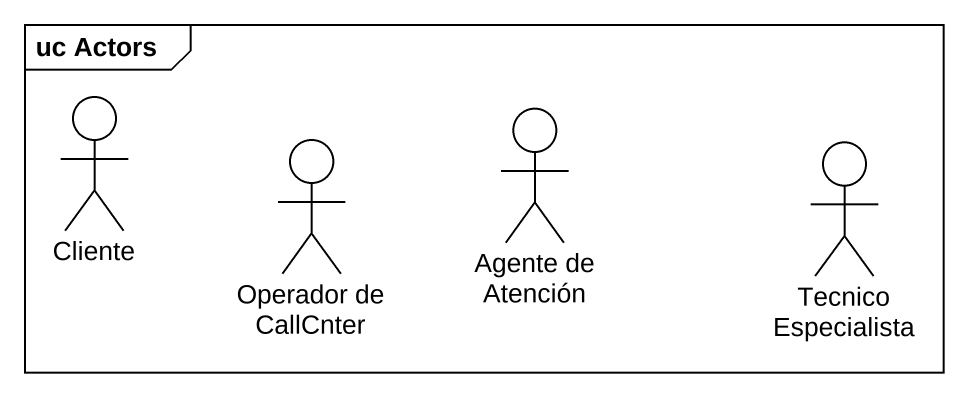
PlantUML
@startuml
mainframe uc Actors
actor Cliente
actor "Operador de CallCnter" as Operador_de_CallCnter
actor "Agente de Atención" as Agente_de_Atención
actor "Tecnico Especialista" as Tecnico_Especialista
@enduml
